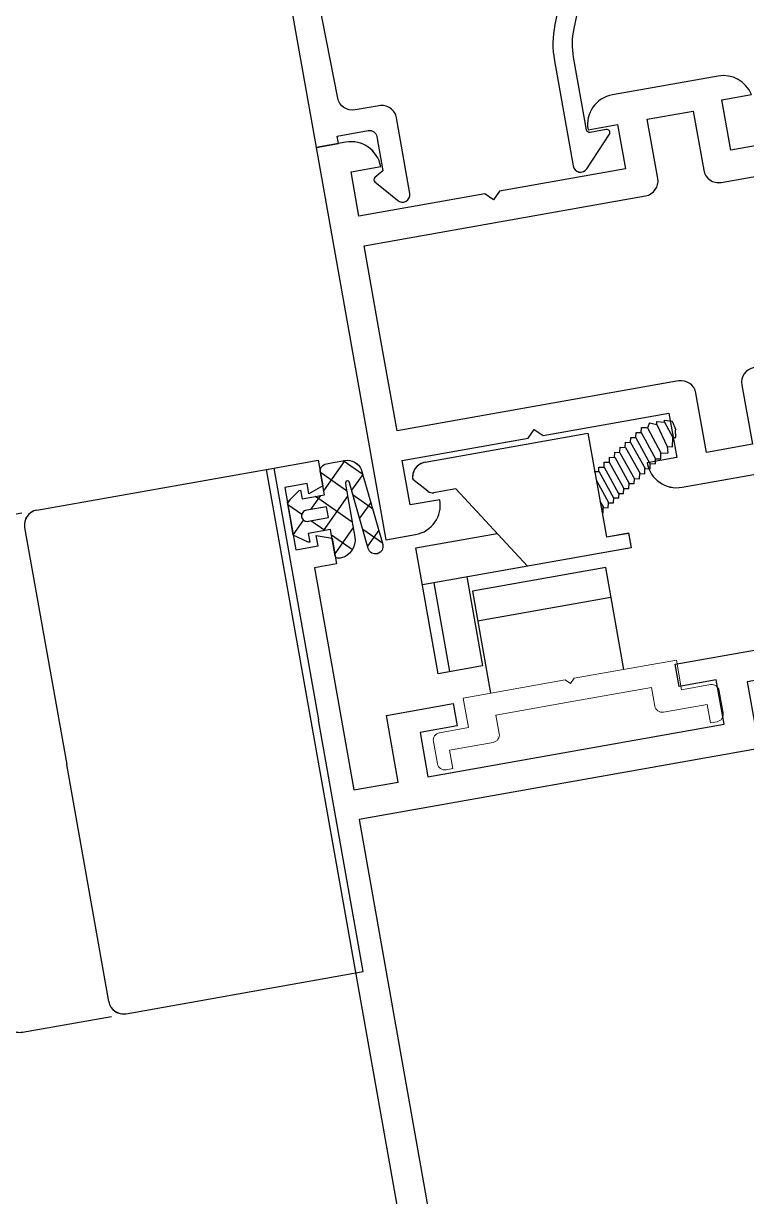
# Model space of a CAD drawing. Header units: millimetres. Extents: x 26282 to 30760, y 1404 to 4574.
# Drawn here: x 30306.93 to 30311.74, y 3842.78 to 3850.58 of the extents above; entities that cross this region are included whole.
import ezdxf

# ---------------------------------------------------------------- set-up
doc = ezdxf.new("R2010")
doc.units = ezdxf.units.MM
doc.header["$LTSCALE"] = 0.25
doc.layers.add('AB-DUV', color=4, linetype='Continuous', lineweight=50)
doc.layers.add('aksesuar_k', color=7, linetype='Continuous')

# ---------------------------------------------------------------- blocks, each defined once
blk = doc.blocks.new('CHD60E27', base_point=(-138.6, 7.85))
at = {"color": 1, "linetype": 'Continuous'}
for p, q in [((-80.6, 56.35), (-78.6, 56.35)), ((-78.6, 29.85), (-80.6, 29.85))]:
    blk.add_line(p, q, dxfattribs=at)
at = {"color": 40, "linetype": 'Continuous'}
blk.add_lwpolyline([(-109, 51.35), (-105.7, 51.35), (-105.7, 54.75), (-107.7, 54.75, -0.356297), (-105.740408, 56.35), (-98.6, 56.35, -0.414213), (-96.599999, 54.350001), (-98.6, 54.35), (-98.6, 51.35), (-90.1, 51.35), (-89.6, 50.85), (-89.1, 51.35), (-80.6, 51.35), (-80.6, 54.35), (-82.6, 54.35, -0.414213), (-80.6, 56.35), (-78.6, 56.35), (-78.6, 56.35), (-78.6, 29.85), (-79.6, 29.85), (-80.6, 29.85, -0.414213), (-82.599999, 31.85), (-80.6, 31.85), (-80.6, 34.85), (-89.1, 34.85), (-89.6, 35.35), (-90.1, 34.85), (-98.6, 34.85), (-98.6, 31.85), (-96.6, 31.85, -0.414213), (-98.599999, 29.85), (-105.740408, 29.85, -0.356298)], format="xyb", dxfattribs=at)
blk.add_lwpolyline([(-80.6, 43.1), (-80.6, 49.35), (-99.6, 49.35, -0.414213), (-100.6, 50.35), (-100.6, 54.35), (-103.7, 54.35), (-103.7, 50.35, -0.414213), (-104.699999, 49.350001), (-113.2, 49.35), (-113.2, 36.85), (-104.7, 36.85, -0.414213), (-103.699999, 35.850001), (-103.7, 31.85), (-100.6, 31.85), (-100.6, 35.85, -0.414213), (-99.6, 36.85), (-80.6, 36.85), (-80.6, 43.1)], format="xyb", close=True, dxfattribs=at)
blk = doc.blocks.new('CHD10-3111', base_point=(3855.389827, -8975.811796))
at = {"color": 40, "linetype": 'Continuous'}
blk.add_lwpolyline([(3855.389827, -8949.111796), (3879.389827, -8949.111796), (3879.389827, -8971.111796), (3877.889827, -8971.111796), (3877.889827, -8970.611796), (3875.789827, -8970.611796, 0.414276), (3875.289827, -8971.111902), (3875.289827, -8973.411796), (3875.891113, -8973.764938, -0.44986), (3875.948899, -8974.058621), (3874.687602, -8975.51474, -0.717959), (3873.789827, -8975.211796), (3873.789827, -8970.111796, -0.414242), (3874.789923, -8969.111796), (3876.40713, -8969.111796, 0.409111), (3877.406977, -8968.129248), (3877.703866, -8951.120522, 0.419335), (3877.203942, -8950.611796), (3858.289827, -8950.611796, 0.414214), (3857.789827, -8951.111796), (3857.789827, -8954.510299, 0.096347), (3857.826278, -8954.697709), (3862.331086, -8965.847499, -0.096289), (3862.789827, -8968.20752), (3862.789827, -8975.311796, -0.679855), (3861.925103, -8975.653814), (3860.044019, -8973.648631, -0.65679), (3860.189935, -8973.311796), (3861.289827, -8973.311796, 0.414214), (3861.489827, -8973.111796), (3861.489827, -8968.20752, 0.096295), (3861.125704, -8966.334383), (3856.526235, -8954.950297, -0.096289), (3856.489827, -8954.762994), (3856.489827, -8952.011796), (3855.389827, -8952.011796), (3855.389827, -8949.111796)], format="xyb", close=True, dxfattribs=at)
blk = doc.blocks.new('CHD60E28', base_point=(0, -82.8))
at = {"color": 40, "linetype": 'Continuous'}
blk.add_lwpolyline([(67, -28.30168), (67, -55.55084), (67, -82.8), (63.5, -82.8), (63.5, -81.073884), (64.5, -80.7), (64.5, -81.4), (66, -81.4), (66, -77.2), (64.5, -77.2), (64.5, -77.9), (63.5, -77.526115), (63.5, -75.8), (65, -75.8), (65, -60.8), (62, -60.8), (62, -65.3), (57.5, -65.3), (57.5, -63.8), (60, -63.8), (60, -60.8), (40, -60.8), (40, -63.8), (42.5, -63.8), (42.5, -65.3), (31.308076, -65.3)], dxfattribs=at)
blk.add_lwpolyline([(65, -43.55084), (65, -28.301681, 0.414213), (62, -25.301681), (60, -25.30168), (60, -29), (25.4, -29), (25.4, -58.8), (29.864701, -58.8), (32.462777, -63.3), (38, -63.3), (38, -58.8), (65, -58.8), (65, -43.55084)], format="xyb", close=True, dxfattribs=at)
blk = doc.blocks.new('CHD40D06', base_point=(-3.244644, -4.348007))
at = {"color": 1, "linetype": 'Continuous'}
for p, q in [((-1.5, 0.137274), (0, 1.637274)), ((-1.19341, 1.582777), (0, 0.389367)), ((-3.233957, 1.502004), (-2.114244, 0.38229)), ((-3.143286, 0.615308), (-2.231326, 1.527269)), ((-1.5, -1.984046), (0.484046, 0)), ((0.389367, 0), (1.189367, -0.8)), ((-2.94649, -1.309216), (-2.03453, -0.397255)), ((-1.5, -0.231953), (0.605442, -2.337395)), ((1.664749, -0.940617), (2.5, -0.105366)), ((-2.992329, -0.860945), (-1.872616, -1.980658)), ((0.267971, -2.337395), (1.067971, -1.537395)), ((1.710462, -1.321095), (2.5, -2.110633)), ((-2.749694, -3.23374), (-1.837734, -2.32178)), ((2.317869, -2.408817), (2.5, -2.226687)), ((-1.74264, -4.348007), (0, -2.605366)), ((-1.5, -2.353274), (-0.000027, -3.853246)), ((-2.750701, -3.223894), (-1.626587, -4.348007))]:
    blk.add_line(p, q, dxfattribs=at)
for points in [[(2.5, -0.0586), (2.5, -1.168698), (2.5, -2.278795), (1.60183, -2.919995), (1.5, -2.919995), (1.5, -2.337395), (0, -2.337395), (0, -3.848007, -0.414213), (-0.499999, -4.348007), (-0.943759, -4.348007), (-1.741907, -4.348007, -0.346314), (-2.714035, -3.582455), (-3.24205, 1.581145, -0.414213), (-2.795506, 2.129414, -0.414213), (-2.247237, 1.68287), (-1.7854, -2.833564), (-1.760746, -2.951964), (-1.679623, -2.98778), (-1.584181, -2.97584), (-1.510215, -2.854067), (-1.5, -2.668709), (-1.5, 0.781642, -0.414213), (-0.3, 1.981642), (-0.2, 1.981642, -0.414209), (0, 1.781645), (0, 0), (1.5, 0), (1.5, 0.5826), (1.60183, 0.5826), (2.5, -0.0586)], [(1.743245, -1.168703, 0.444305), (1.335038, -0.8), (0, -0.8), (0, -1.537395), (1.335028, -1.537395, 0.444305), (1.743245, -1.168703)]]:
    blk.add_lwpolyline(points, format="xyb", close=True, dxfattribs=at)
blk = doc.blocks.new('ISP-ROTO')
for p, q in [((-7.112, 68), (0, 68)), ((7.112, 68), (0, 68)), ((-8.105, 67.118), (-13, 26)), ((8.105, 67.118), (13, 26)), ((-13, 26), (0, 26)), ((13, 26), (0, 26)), ((-16, 24), (0, 24)), ((16, 24), (0, 24)), ((-17, 23), (-17, 17)), ((17, 23), (17, 17)), ((-16, 17), (0, 17)), ((16, 17), (0, 17)), ((-17, 16), (-17, 0)), ((17, 16), (17, 0)), ((-17, 0), (0, 0)), ((17, 0), (0, 0))]:
    blk.add_line(p, q)
for points in [[(0, 25.701), (-12.32, 25.701, 1), (-12.32, 24.241), (0, 24.241)], [(0, 25.701), (12.32, 25.701, -1), (12.32, 24.241), (0, 24.241)]]:
    blk.add_lwpolyline(points, format="xyb")
for centre, start, end in [((-7.112, 67), 90, 173.21103), ((7.112, 67), 6.78897, 90), ((-16, 23), 90, 180), ((16, 23), 0, 90), ((-16, 16), 90, 180), ((16, 16), 0, 90)]:
    blk.add_arc(centre, 1, start, end)
blk = doc.blocks.new('karş')
at = {"layer": 'aksesuar_k'}
for p, q in [((-11.742, 16.152), (-3.242, 16.152)), ((-11.742, 13.152), (-11.742, 16.152)), ((-5.742, 2.052), (-5.742, 16.152)), ((-3.242, 16.152), (-3.242, 10.662)), ((-11.742, 15.352), (-5.742, 15.352)), ((0.322, 14.701), (1.258, 15.552)), ((0.158, 13.852), (0.158, 14.331)), ((2.258, 14.552), (2.258, 3.552)), ((0.158, 12.852), (0.158, 13.852)), ((-5.742, 13.152), (-11.742, 13.152)), ((-5.742, 9.052), (0.158, 12.852)), ((-4.742, 3.552), (-4.742, 2.052)), ((2.258, 3.552), (-4.742, 3.552)), ((-3.104, 3.552), (-3.117, 3.489)), ((-3.104, 3.552), (-3.117, 3.489)), ((-3.117, 3.489), (-2.785, 3.418)), ((-3.117, 3.489), (-2.785, 3.418)), ((-2.785, 3.418), (-2.856, 3.085)), ((-2.785, 3.418), (-2.856, 3.085)), ((-2.32, 3.552), (-2.772, 3.398)), ((-0.939, 3.552), (-2.522, 3.012)), ((-0.393, 3.267), (-2.271, 2.626)), ((-0.414, 3.299), (-0.081, 3.227)), ((-0.414, 3.299), (-0.081, 3.227)), ((-0.312, 3.584), (-0.383, 3.252)), ((-0.319, 3.552), (-0.383, 3.252)), ((-0.081, 3.227), (-0.152, 2.895)), ((-0.081, 3.227), (-0.152, 2.895)), ((-2.856, 3.085), (-2.523, 3.014)), ((-2.856, 3.085), (-2.523, 3.014)), ((-2.523, 3.014), (-2.593, 2.68)), ((-2.523, 3.014), (-2.593, 2.68)), ((-2.593, 2.68), (-2.26, 2.609)), ((-2.593, 2.68), (-2.26, 2.609)), ((-2.26, 2.609), (-2.331, 2.276)), ((-2.26, 2.609), (-2.331, 2.276)), ((-0.151, 2.893), (-2.029, 2.251)), ((0.11, 2.491), (-1.768, 1.85)), ((-0.152, 2.895), (0.182, 2.822)), ((-0.152, 2.895), (0.182, 2.822)), ((0.182, 2.822), (0.111, 2.489)), ((0.182, 2.822), (0.111, 2.489)), ((0.111, 2.489), (0.443, 2.418)), ((0.111, 2.489), (0.443, 2.418)), ((0.443, 2.418), (0.372, 2.085)), ((0.443, 2.418), (0.372, 2.085)), ((-4.742, 2.052), (-5.742, 2.052)), ((-2.331, 2.276), (-1.999, 2.205)), ((-2.331, 2.276), (-1.999, 2.205)), ((-2.029, 2.252), (-2.1, 1.919)), ((-2.029, 2.252), (-2.1, 1.919)), ((-2.1, 1.919), (-1.767, 1.848)), ((-2.1, 1.919), (-1.767, 1.848)), ((-1.767, 1.848), (-1.837, 1.514)), ((-1.767, 1.848), (-1.837, 1.514)), ((0.377, 2.078), (-1.5, 1.436)), ((0.614, 1.681), (-1.264, 1.04)), ((0.372, 2.085), (0.706, 2.013)), ((0.372, 2.085), (0.706, 2.013)), ((0.706, 2.013), (0.635, 1.68)), ((0.706, 2.013), (0.635, 1.68)), ((0.635, 1.68), (0.968, 1.609)), ((0.635, 1.68), (0.968, 1.609)), ((0.968, 1.609), (0.897, 1.276)), ((0.968, 1.609), (0.897, 1.276)), ((-1.837, 1.514), (-1.505, 1.442)), ((-1.837, 1.514), (-1.505, 1.442)), ((-1.505, 1.442), (-1.576, 1.11)), ((-1.505, 1.442), (-1.576, 1.11)), ((-1.576, 1.11), (-1.243, 1.039)), ((-1.576, 1.11), (-1.243, 1.039)), ((-1.243, 1.039), (-1.313, 0.704)), ((-1.243, 1.039), (-1.313, 0.704)), ((0.891, 1.255), (-0.987, 0.613)), ((1.164, 0.865), (-0.714, 0.223)), ((0.897, 1.276), (1.231, 1.203)), ((0.897, 1.276), (1.231, 1.203)), ((1.231, 1.203), (1.16, 0.871)), ((1.231, 1.203), (1.16, 0.871)), ((1.16, 0.871), (1.492, 0.8)), ((1.16, 0.871), (1.492, 0.8)), ((1.492, 0.8), (1.421, 0.467)), ((1.492, 0.8), (1.421, 0.467)), ((-1.313, 0.704), (-0.98, 0.633)), ((-1.313, 0.704), (-0.98, 0.633)), ((-0.98, 0.633), (-1.051, 0.3)), ((-0.98, 0.633), (-1.051, 0.3)), ((-1.051, 0.3), (-0.718, 0.229)), ((-1.051, 0.3), (-0.718, 0.229)), ((-0.718, 0.229), (-0.788, -0.105)), ((-0.718, 0.229), (-0.788, -0.105)), ((1.445, 0.494), (-0.433, -0.148)), ((1.684, 0.061), (-0.194, -0.58)), ((1.421, 0.467), (1.755, 0.394)), ((1.421, 0.467), (1.755, 0.394)), ((1.755, 0.394), (1.684, 0.061)), ((1.755, 0.394), (1.684, 0.061)), ((1.684, 0.061), (2.017, -0.01)), ((1.684, 0.061), (2.017, -0.01)), ((-0.788, -0.105), (-0.456, -0.176)), ((-0.788, -0.105), (-0.456, -0.176)), ((-0.456, -0.176), (-0.527, -0.509)), ((-0.527, -0.509), (-0.194, -0.58)), ((-0.527, -0.509), (-0.194, -0.58)), ((-0.194, -0.58), (-0.264, -0.914)), ((-0.194, -0.58), (-0.264, -0.914)), ((1.928, -0.41), (0.133, -0.999)), ((2.228, -0.601), (1.928, -0.41)), ((2.017, -0.01), (1.931, -0.412)), ((2.017, -0.01), (1.946, -0.342)), ((2.228, -0.601), (2.026, -1.049)), ((-0.264, -0.914), (0.133, -0.999)), ((0.133, -0.999), (0.039, -1.439)), ((0.47, -1.483), (0.039, -1.439)), ((0.47, -1.483), (0.398, -1.816)), ((2.026, -1.049), (0.47, -1.483)), ((2.026, -1.049), (2.226, -1.092)), ((2.226, -1.092), (2.097, -1.582)), ((0.398, -1.816), (0.997, -1.944)), ((0.997, -1.944), (0.955, -2.144)), ((0.955, -2.144), (1.455, -2.226)), ((2.097, -1.582), (0.997, -1.944)), ((2.079, -2.104), (1.453, -2.234)), ((2.219, -1.612), (2.079, -2.104)), ((2.097, -1.582), (2.219, -1.612))]:
    blk.add_line(p, q, dxfattribs=at)
for centre, radius, start, end in [((1.258, 14.552), 1, 0, 90), ((0.658, 14.331), 0.5, 132.27369, 180)]:
    blk.add_arc(centre, radius, start, end, dxfattribs=at)
blk = doc.blocks.new('A$C1CD448AB')
at = {"lineweight": 0}
blk.add_lwpolyline([(418.103, 106.754), (419.353, 106.754), (419.353, 101.504), (419.353, 96.254), (418.103, 96.254, 0.414214), (417.603, 95.754), (417.603, 92.804), (416.353, 92.804), (416.353, 92.354, 0.414214), (416.853, 91.854), (418.353, 91.854, 0.414214), (418.853, 92.354), (418.853, 94.304), (420.853, 94.304), (420.853, 101.204), (420.553, 101.504), (420.853, 101.804), (420.853, 108.704), (418.853, 108.704), (418.853, 110.654, 0.414214), (418.353, 111.154), (416.853, 111.154, 0.414214), (416.353, 110.654), (416.353, 110.204), (417.603, 110.204), (417.603, 107.254, 0.414214)], format="xyb", close=True, dxfattribs=at)
at = {"layer": 'aksesuar_k'}
for p, q in [((427.732, 106.858), (420.853, 106.858)), ((425.732, 106.858), (425.732, 97.858)), ((427.732, 97.858), (427.732, 106.858)), ((420.853, 97.858), (427.732, 97.858))]:
    blk.add_line(p, q, dxfattribs=at)
at = {"color": 7, "xscale": -1, "yscale": -1, "rotation": 270}
for name, p in [('CHD60E28', (438.103, 51.924)), ('CHD40D06', (437.774, 112.181))]:
    blk.add_blockref(name, p, dxfattribs=at)
at = {"color": 7, "xscale": -1, "rotation": 270}
for name, p in [('CHD60E27', (410.103, 51.924)), ('CHD10-3111', (453.903, 87.924))]:
    blk.add_blockref(name, p, dxfattribs=at)
blk.add_blockref('karş', (434.474, 93.905))
at = {"layer": 'aksesuar_k'}
blk.add_blockref('ISP-ROTO', (421.103, 118.424), dxfattribs=at)
blk = doc.blocks.new('A$C187D15ED')
at = {"layer": 'Defpoints', "ltscale": 0.2, "xscale": 0.1000000000000001, "yscale": 0.1000000000000001, "zscale": 0.1000000000000001, "rotation": 100.0669337325965}
blk.add_blockref('A$C1CD448AB', (10757.488, 3601.5283), dxfattribs=at)

msp = doc.modelspace()

# ---------------------------------------------------------------- block references
at = {"layer": 'AB-DUV', "ltscale": 100}
msp.add_blockref('A$C187D15ED', (19570.4239, 205.0275, 5.1264), dxfattribs=at)

# ---------------------------------------------------------------- next in the draw order: linework, layer by layer
at = {"layer": 'aksesuar_k'}
for p, q in [((30311.0359, 3847.8576, 5.1264), (30311.0371, 3847.8916, 5.1264)), ((30311.0359, 3847.8576, 5.1264), (30311.0371, 3847.8916, 5.1264)), ((30311.0371, 3847.8916, 5.1264), (30311.0711, 3847.8904, 5.1264)), ((30311.0371, 3847.8916, 5.1264), (30311.0783, 3847.8902, 5.1264)), ((30311.0917, 3847.9228, 5.1264), (30311.0781, 3847.8898, 5.1264)), ((30311.0781, 3847.8898, 5.1264), (30311.1675, 3847.7234, 5.1264)), ((30311.0917, 3847.9228, 5.1264), (30311.1393, 3847.9107, 5.1264)), ((30311.1393, 3847.9107, 5.1264), (30311.14, 3847.9311, 5.1264)), ((30311.1393, 3847.9107, 5.1264), (30311.2093, 3847.765, 5.1264)), ((30311.14, 3847.9311, 5.1264), (30311.1905, 3847.9269, 5.1264)), ((30311.1905, 3847.9269, 5.1264), (30311.1914, 3847.9395, 5.1264)), ((30311.1905, 3847.9269, 5.1264), (30311.2454, 3847.825, 5.1264)), ((30311.1914, 3847.9395, 5.1264), (30311.2423, 3847.9343, 5.1264)), ((30311.2423, 3847.9343, 5.1264), (30311.266, 3847.875, 5.1264)), ((30309.5991, 3847.6608, 5.1264), (30310.6822, 3847.8531, 5.1264)), ((30310.6822, 3847.8531, 5.1264), (30310.8046, 3847.1638, 5.1264)), ((30310.9654, 3847.7918, 5.1264), (30310.9666, 3847.8258, 5.1264)), ((30310.9654, 3847.7918, 5.1264), (30310.9666, 3847.8258, 5.1264)), ((30310.9666, 3847.8258, 5.1264), (30311.0006, 3847.8246, 5.1264)), ((30310.9666, 3847.8258, 5.1264), (30311.0006, 3847.8246, 5.1264)), ((30310.9976, 3847.8265, 5.1264), (30311.0935, 3847.6528, 5.1264)), ((30311.0006, 3847.8246, 5.1264), (30311.0019, 3847.8588, 5.1264)), ((30311.0006, 3847.8246, 5.1264), (30311.0019, 3847.8588, 5.1264)), ((30311.0019, 3847.8588, 5.1264), (30311.0359, 3847.8576, 5.1264)), ((30311.0019, 3847.8588, 5.1264), (30311.0359, 3847.8576, 5.1264)), ((30311.0359, 3847.8576, 5.1264), (30311.1319, 3847.6839, 5.1264)), ((30311.2433, 3847.7638, 5.1264), (30311.2454, 3847.825, 5.1264)), ((30311.2454, 3847.825, 5.1264), (30311.2658, 3847.8243, 5.1264)), ((30311.2658, 3847.8243, 5.1264), (30311.2651, 3847.875, 5.1264)), ((30310.8949, 3847.726, 5.1264), (30310.8961, 3847.76, 5.1264)), ((30310.8949, 3847.726, 5.1264), (30310.8961, 3847.76, 5.1264)), ((30310.8961, 3847.76, 5.1264), (30310.9301, 3847.7588, 5.1264)), ((30310.8961, 3847.76, 5.1264), (30310.9301, 3847.7588, 5.1264)), ((30310.9301, 3847.7588, 5.1264), (30310.9314, 3847.793, 5.1264)), ((30310.9301, 3847.7588, 5.1264), (30310.9314, 3847.793, 5.1264)), ((30310.9314, 3847.793, 5.1264), (30310.9654, 3847.7918, 5.1264)), ((30310.9314, 3847.793, 5.1264), (30310.9654, 3847.7918, 5.1264)), ((30310.9323, 3847.7586, 5.1264), (30311.0283, 3847.5849, 5.1264)), ((30310.966, 3847.7923, 5.1264), (30311.0619, 3847.6186, 5.1264)), ((30311.2093, 3847.765, 5.1264), (30311.2433, 3847.7638, 5.1264)), ((30311.2093, 3847.765, 5.1264), (30311.2124, 3847.7218, 5.1264)), ((30310.7891, 3847.6273, 5.1264), (30310.7904, 3847.6614, 5.1264)), ((30310.7891, 3847.6273, 5.1264), (30310.7904, 3847.6614, 5.1264)), ((30310.7904, 3847.6614, 5.1264), (30310.8244, 3847.6602, 5.1264)), ((30310.7904, 3847.6614, 5.1264), (30310.8244, 3847.6602, 5.1264)), ((30310.8242, 3847.6601, 5.1264), (30310.9202, 3847.4864, 5.1264)), ((30310.8244, 3847.6602, 5.1264), (30310.8256, 3847.6942, 5.1264)), ((30310.8244, 3847.6602, 5.1264), (30310.8256, 3847.6942, 5.1264)), ((30310.8256, 3847.6942, 5.1264), (30310.8596, 3847.6931, 5.1264)), ((30310.8256, 3847.6942, 5.1264), (30310.8596, 3847.6931, 5.1264)), ((30310.8596, 3847.6931, 5.1264), (30310.8609, 3847.7272, 5.1264)), ((30310.8596, 3847.6931, 5.1264), (30310.8609, 3847.7272, 5.1264)), ((30310.8603, 3847.6937, 5.1264), (30310.9562, 3847.52, 5.1264)), ((30310.8609, 3847.7272, 5.1264), (30310.8949, 3847.726, 5.1264)), ((30310.8609, 3847.7272, 5.1264), (30310.8949, 3847.726, 5.1264)), ((30310.8951, 3847.7239, 5.1264), (30310.9911, 3847.5502, 5.1264)), ((30311.0955, 3847.6171, 5.1264), (30311.0967, 3847.6511, 5.1264)), ((30311.0955, 3847.6171, 5.1264), (30311.0967, 3847.6511, 5.1264)), ((30311.0967, 3847.6511, 5.1264), (30311.1307, 3847.6499, 5.1264)), ((30311.1307, 3847.6499, 5.1264), (30311.1319, 3847.6839, 5.1264)), ((30311.1307, 3847.6499, 5.1264), (30311.1319, 3847.6839, 5.1264)), ((30311.1319, 3847.6839, 5.1264), (30311.1661, 3847.6828, 5.1264)), ((30311.1319, 3847.6839, 5.1264), (30311.1661, 3847.6828, 5.1264)), ((30311.1661, 3847.6828, 5.1264), (30311.1675, 3847.7234, 5.1264)), ((30311.1675, 3847.7234, 5.1264), (30311.2124, 3847.7218, 5.1264)), ((30307.0185, 3847.3419, 5.1264), (30308.5939, 3847.6216, 5.1264)), ((30308.5939, 3847.6216, 5.1264), (30308.891, 3845.9478, 5.1264)), ((30310.724, 3847.5994, 5.1264), (30310.758, 3847.5983, 5.1264)), ((30310.7273, 3847.5993, 5.1264), (30310.758, 3847.5983, 5.1264)), ((30310.7539, 3847.5944, 5.1264), (30310.7551, 3847.6285, 5.1264)), ((30310.7539, 3847.5944, 5.1264), (30310.7551, 3847.6285, 5.1264)), ((30310.7551, 3847.6285, 5.1264), (30310.7891, 3847.6273, 5.1264)), ((30310.7551, 3847.6285, 5.1264), (30310.7891, 3847.6273, 5.1264)), ((30310.7566, 3847.597, 5.1264), (30310.8526, 3847.4233, 5.1264)), ((30310.7892, 3847.6274, 5.1264), (30310.8852, 3847.4537, 5.1264)), ((30311.025, 3847.5513, 5.1264), (30311.0262, 3847.5853, 5.1264)), ((30311.025, 3847.5513, 5.1264), (30311.0262, 3847.5853, 5.1264)), ((30311.0262, 3847.5853, 5.1264), (30311.0602, 3847.5841, 5.1264)), ((30311.0262, 3847.5853, 5.1264), (30311.0602, 3847.5841, 5.1264)), ((30311.0602, 3847.5841, 5.1264), (30311.0614, 3847.6181, 5.1264)), ((30311.0602, 3847.5841, 5.1264), (30311.0614, 3847.6181, 5.1264)), ((30311.0614, 3847.6181, 5.1264), (30311.0955, 3847.6171, 5.1264)), ((30311.0614, 3847.6181, 5.1264), (30311.0955, 3847.6171, 5.1264)), ((30309.6183, 3847.4675, 5.1264), (30309.5182, 3847.5448, 5.1264)), ((30310.7381, 3847.5382, 5.1264), (30310.819, 3847.3919, 5.1264)), ((30310.9545, 3847.4855, 5.1264), (30310.9557, 3847.5195, 5.1264)), ((30310.9545, 3847.4855, 5.1264), (30310.9557, 3847.5195, 5.1264)), ((30310.9557, 3847.5195, 5.1264), (30310.9897, 3847.5183, 5.1264)), ((30310.9557, 3847.5195, 5.1264), (30310.9897, 3847.5183, 5.1264)), ((30310.9897, 3847.5183, 5.1264), (30310.9909, 3847.5523, 5.1264)), ((30310.9897, 3847.5183, 5.1264), (30310.9909, 3847.5523, 5.1264)), ((30310.9909, 3847.5523, 5.1264), (30311.025, 3847.5513, 5.1264)), ((30310.9909, 3847.5523, 5.1264), (30311.025, 3847.5513, 5.1264)), ((30309.7048, 3847.4663, 5.1264), (30309.6576, 3847.4579, 5.1264)), ((30309.8032, 3847.4837, 5.1264), (30309.7048, 3847.4663, 5.1264)), ((30310.2805, 3846.9692, 5.1264), (30309.8032, 3847.4837, 5.1264)), ((30310.8529, 3847.3907, 5.1264), (30310.8541, 3847.4247, 5.1264)), ((30310.8529, 3847.3907, 5.1264), (30310.8541, 3847.4247, 5.1264)), ((30310.8541, 3847.4247, 5.1264), (30310.8881, 3847.4235, 5.1264)), ((30310.8541, 3847.4247, 5.1264), (30310.8881, 3847.4235, 5.1264)), ((30310.8852, 3847.4537, 5.1264), (30310.9192, 3847.4525, 5.1264)), ((30310.8852, 3847.4537, 5.1264), (30310.9192, 3847.4525, 5.1264)), ((30310.8881, 3847.4235, 5.1264), (30310.8893, 3847.4575, 5.1264)), ((30310.8881, 3847.4235, 5.1264), (30310.8893, 3847.4575, 5.1264)), ((30310.9192, 3847.4525, 5.1264), (30310.9204, 3847.4865, 5.1264)), ((30310.9192, 3847.4525, 5.1264), (30310.9204, 3847.4865, 5.1264)), ((30310.9204, 3847.4865, 5.1264), (30310.9545, 3847.4855, 5.1264)), ((30310.9204, 3847.4865, 5.1264), (30310.9545, 3847.4855, 5.1264)), ((30310.7622, 3847.4023, 5.1264), (30310.7853, 3847.3605, 5.1264)), ((30310.7824, 3847.3249, 5.1264), (30310.7836, 3847.3589, 5.1264)), ((30310.7824, 3847.3249, 5.1264), (30310.7836, 3847.3589, 5.1264)), ((30310.7836, 3847.3589, 5.1264), (30310.8176, 3847.3577, 5.1264)), ((30310.7836, 3847.3589, 5.1264), (30310.8176, 3847.3577, 5.1264)), ((30310.8176, 3847.3577, 5.1264), (30310.8188, 3847.3917, 5.1264)), ((30310.8176, 3847.3577, 5.1264), (30310.8188, 3847.3917, 5.1264)), ((30310.8188, 3847.3917, 5.1264), (30310.8529, 3847.3907, 5.1264)), ((30310.8188, 3847.3917, 5.1264), (30310.8529, 3847.3907, 5.1264)), ((30310.7759, 3847.3251, 5.1264), (30310.7824, 3847.3249, 5.1264)), ((30310.7759, 3847.3251, 5.1264), (30310.7824, 3847.3249, 5.1264)), ((30306.9375, 3847.226, 5.1264), (30307.2172, 3845.6506, 5.1264)), ((30309.5378, 3847.0913, 5.1264), (30310.0783, 3847.1872, 5.1264)), ((30310.8046, 3847.1638, 5.1264), (30310.9523, 3847.1901, 5.1264)), ((30310.9523, 3847.1901, 5.1264), (30310.9697, 3847.0916, 5.1264)), ((30309.6863, 3846.2544, 5.1264), (30309.5378, 3847.0913, 5.1264)), ((30310.9697, 3847.0916, 5.1264), (30309.5814, 3846.8451, 5.1264)), ((30310.8001, 3846.9599, 5.1264), (30309.914, 3846.8026, 5.1264)), ((30310.9204, 3846.2826, 5.1264), (30310.8001, 3846.9599, 5.1264)), ((30309.8768, 3846.8976, 5.1264), (30309.9817, 3846.3068, 5.1264)), ((30309.7651, 3846.2684, 5.1264), (30309.6602, 3846.8591, 5.1264)), ((30309.914, 3846.8026, 5.1264), (30310.0343, 3846.1253, 5.1264)), ((30309.949, 3846.6057, 5.1264), (30310.8351, 3846.763, 5.1264)), ((30309.9817, 3846.3068, 5.1264), (30309.6863, 3846.2544, 5.1264)), ((30309.1882, 3844.274, 5.1264), (30308.891, 3845.9478, 5.1264)), ((30307.4969, 3844.0753, 5.1264), (30307.2172, 3845.6506, 5.1264)), ((30307.6128, 3843.9943, 5.1264), (30309.1882, 3844.274, 5.1264)), ((30306.9236, 3843.8719, 5.1264), (30307.5143, 3843.9768, 5.1264))]:
    msp.add_line(p, q, dxfattribs=at)
for centre, radius, start, end in [((30309.6166, 3847.5623, 5.1264), 0.1, 100.06693, 190.06693), ((30309.6489, 3847.5071, 5.1264), 0.05, 232.34062, 280.06693), ((30307.036, 3847.2435, 5.1264), 0.1, 100.06693, 190.06693), ((30307.5953, 3844.0928, 5.1264), 0.1, 190.06693, 280.06693)]:
    msp.add_arc(centre, radius, start, end, dxfattribs=at)
at = {"layer": 'Defpoints', "color": 1, "linetype": 'Continuous'}
for p, q in [((30309.0724, 3849.7886, 5.1264), (30308.8755, 3849.7537, 5.1264)), ((30309.0664, 3847.6721, 5.1264), (30308.9253, 3847.47, 5.1264)), ((30309.1853, 3847.579, 5.1264), (30309.055, 3847.6701, 5.1264)), ((30309.0774, 3847.4714, 5.1264), (30308.9035, 3847.5929, 5.1264)), ((30309.185, 3847.58, 5.1264), (30309.1112, 3847.4742, 5.1264)), ((30308.9036, 3847.439, 5.1264), (30308.8388, 3847.3462, 5.1264)), ((30309.1144, 3847.2626, 5.1264), (30308.8703, 3847.4331, 5.1264)), ((30309.0838, 3847.4351, 5.1264), (30308.9231, 3847.2051, 5.1264)), ((30309.2504, 3847.3506, 5.1264), (30309.1206, 3847.4413, 5.1264)), ((30308.7005, 3847.4102, 5.1264), (30308.6857, 3847.3891, 5.1264)), ((30308.7793, 3847.3137, 5.1264), (30308.6878, 3847.3776, 5.1264)), ((30309.238, 3847.3939, 5.1264), (30309.1642, 3847.2882, 5.1264)), ((30308.7905, 3847.277, 5.1264), (30308.7228, 3847.1802, 5.1264)), ((30308.9325, 3847.2067, 5.1264), (30308.8397, 3847.2715, 5.1264)), ((30309.1209, 3847.2262, 5.1264), (30308.9994, 3847.0523, 5.1264)), ((30309.3155, 3847.1222, 5.1264), (30309.1857, 3847.2128, 5.1264)), ((30309.2911, 3847.2079, 5.1264), (30309.2172, 3847.1021, 5.1264)), ((30309.116, 3847.0785, 5.1264), (30308.9776, 3847.1752, 5.1264)), ((30309.3387, 3847.1445, 5.1264), (30309.5356, 3847.1794, 5.1264))]:
    msp.add_line(p, q, dxfattribs=at)
at = {"layer": 'Defpoints', "color": 40, "linetype": 'Continuous', "elevation": 5.1264}
for points in [[(30308.491, 3851.9198), (30308.8755, 3849.7537), (30309.0232, 3849.7799), (30309.0145, 3849.8291), (30309.2212, 3849.8658, -0.414276), (30309.2792, 3849.8253), (30309.3194, 3849.5989), (30309.2664, 3849.5536, 0.44986), (30309.2658, 3849.5237), (30309.4155, 3849.4024, 0.717959), (30309.4986, 3849.4479), (30309.4094, 3849.95, 0.414242), (30309.2935, 3850.031), (30309.1342, 3850.0027, -0.409111), (30309.0186, 3850.082), (30308.6921, 3851.7515, -0.419335)], [(30310.7118, 3851.7467), (30310.4631, 3850.5702, 0.096289), (30310.4592, 3850.3298), (30310.5834, 3849.6303, 0.679855), (30310.6745, 3849.6118), (30310.8247, 3849.8421, 0.65679), (30310.8044, 3849.8727), (30310.6961, 3849.8535, -0.414214), (30310.6729, 3849.8696), (30310.5872, 3850.3525, -0.096295), (30310.5903, 3850.5433), (30310.8442, 3851.7446, 0.096289)], [(30311.9561, 3849.7928), (30311.6312, 3849.7351), (30311.5718, 3850.0698), (30311.7687, 3850.1048, 0.356297), (30311.5478, 3850.2281), (30310.8447, 3850.1033, 0.414213), (30310.6828, 3849.8714), (30310.8797, 3849.9064), (30310.9321, 3849.611), (30310.0952, 3849.4624), (30310.0547, 3849.4044), (30309.9967, 3849.4449), (30309.1598, 3849.2963), (30309.1074, 3849.5917), (30309.3043, 3849.6267, 0.414213), (30309.0724, 3849.7886), (30308.8755, 3849.7537), (30308.8755, 3849.7537), (30309.3387, 3847.1445), (30309.4372, 3847.162), (30309.5356, 3847.1794, 0.414213), (30309.6976, 3847.4113), (30309.5007, 3847.3764), (30309.4483, 3847.6717), (30310.2852, 3847.8203), (30310.3257, 3847.8783), (30310.3836, 3847.8378), (30311.2205, 3847.9864), (30311.273, 3847.691), (30311.0761, 3847.656, 0.414213), (30311.3079, 3847.4941), (30312.011, 3847.6189, 0.356298)]]:
    msp.add_lwpolyline(points, format="xyb", dxfattribs=at)
for points in [[(30309.304, 3848.484), (30309.1948, 3849.0994), (30311.0655, 3849.4315, 0.414213), (30311.1465, 3849.5475), (30311.0766, 3849.9413), (30311.3818, 3849.9955), (30311.4517, 3849.6017, 0.414213), (30311.5677, 3849.5207), (30312.4046, 3849.6693), (30312.6231, 3848.4385), (30311.7862, 3848.2899, 0.414213), (30311.7052, 3848.174), (30311.7751, 3847.7801), (30311.4699, 3847.726), (30311.4, 3848.1198, 0.414213), (30311.284, 3848.2008), (30309.4133, 3847.8687), (30309.304, 3848.484)], [(30309.4276, 3843.7834), (30309.6942, 3842.2819, 0.414213), (30310.042, 3842.039), (30310.2389, 3842.0739), (30310.1743, 3842.4381), (30313.581, 3843.0429), (30313.0601, 3845.977), (30312.6205, 3845.899), (30312.286, 3846.2966), (30311.7408, 3846.1998), (30311.8195, 3845.7567), (30309.1611, 3845.2848), (30309.4276, 3843.7834)]]:
    msp.add_lwpolyline(points, format="xyb", close=True, dxfattribs=at)
msp.add_lwpolyline([(30309.4972, 3842.247), (30309.0209, 3844.9299), (30308.5446, 3847.6129), (30308.8892, 3847.6741), (30308.9194, 3847.5041), (30308.8275, 3847.4498), (30308.8152, 3847.5187), (30308.6676, 3847.4925), (30308.741, 3847.079), (30308.8887, 3847.1052), (30308.8764, 3847.1741), (30308.9814, 3847.1548), (30309.0116, 3846.9848), (30308.8639, 3846.9586), (30309.1261, 3845.4817), (30309.4215, 3845.5342), (30309.3428, 3845.9772), (30309.7859, 3846.0559), (30309.8121, 3845.9082), (30309.566, 3845.8645), (30309.6184, 3845.5691), (30311.5876, 3845.9187), (30311.5352, 3846.2141), (30311.289, 3846.1704), (30311.2628, 3846.3181), (30312.3648, 3846.5137)], dxfattribs=at)
at = {"layer": 'Defpoints', "color": 1, "linetype": 'Continuous', "elevation": 5.1264}
for points in [[(30308.7236, 3847.1756), (30308.7042, 3847.2849), (30308.6848, 3847.3942), (30308.7621, 3847.473), (30308.7721, 3847.4748), (30308.7823, 3847.4174), (30308.93, 3847.4437), (30308.9035, 3847.5924, -0.414213), (30308.944, 3847.6504), (30308.9877, 3847.6581), (30309.0663, 3847.6721, -0.346314), (30309.1754, 3847.6137), (30309.3177, 3847.1145, -0.414213), (30309.2833, 3847.0527, -0.414213), (30309.2215, 3847.0871), (30309.0971, 3847.5237), (30309.0926, 3847.5349), (30309.084, 3847.537), (30309.0748, 3847.5342), (30309.0696, 3847.5209), (30309.0719, 3847.5025), (30309.1322, 3847.1628, -0.414213), (30309.035, 3847.0236), (30309.0251, 3847.0219, -0.414209), (30309.002, 3847.0381), (30308.9708, 3847.2135), (30308.8231, 3847.1873), (30308.8333, 3847.1299), (30308.8233, 3847.1281), (30308.7236, 3847.1756)], [(30308.7787, 3847.2981, 0.444305), (30308.8254, 3847.2689), (30308.9568, 3847.2923), (30308.9439, 3847.3649), (30308.8125, 3847.3415, 0.444305), (30308.7787, 3847.2981)]]:
    msp.add_lwpolyline(points, format="xyb", close=True, dxfattribs=at)
at = {"layer": 'Defpoints', "lineweight": 0, "elevation": 5.1264}
msp.add_lwpolyline([(30310.0925, 3845.8563), (30310.0706, 3845.9794), (30310.5875, 3846.0712), (30311.1045, 3846.1629), (30311.1263, 3846.0398, 0.414214), (30311.1843, 3845.9994), (30311.4747, 3846.0509), (30311.4966, 3845.9278), (30311.5409, 3845.9357, 0.414214), (30311.5814, 3845.9937), (30311.5552, 3846.1414, 0.414214), (30311.4972, 3846.1819), (30311.3052, 3846.1478), (30311.2702, 3846.3447), (30310.5909, 3846.2241), (30310.5666, 3846.1893), (30310.5318, 3846.2136), (30309.8524, 3846.093), (30309.8874, 3845.8961), (30309.6954, 3845.862, 0.414214), (30309.6549, 3845.804), (30309.6811, 3845.6563, 0.414214), (30309.7391, 3845.6158), (30309.7834, 3845.6237), (30309.7615, 3845.7468), (30310.052, 3845.7983, 0.414214)], format="xyb", close=True, dxfattribs=at)

doc.saveas('drawing.dxf')
